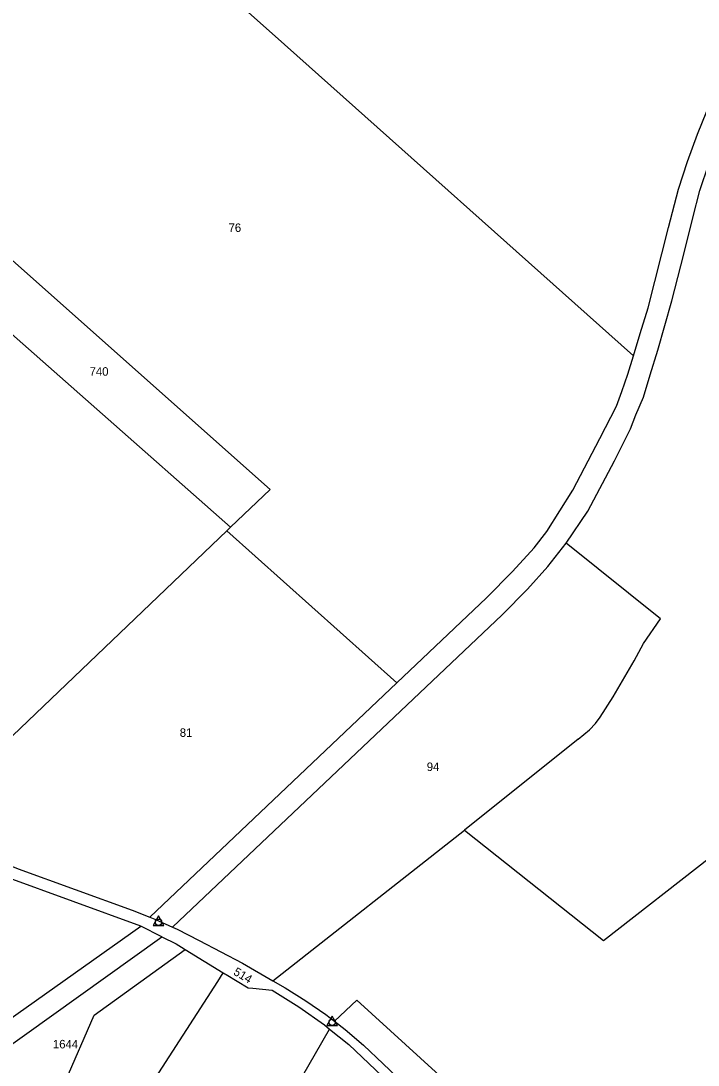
# Model space of a CAD drawing. Extents: x 191922 to 199923, y 328959 to 333350.
# Drawn here: x 193438.5 to 193654.2, y 331511.5 to 331843.7 of the extents above; entities that cross this region are included whole.
import ezdxf

# ---------------------------------------------------------------- set-up
doc = ezdxf.new("R2010")
doc.units = 0
for name, color, linetype in [('bestemmingsplangebied', 7, 'Continuous'), ('enkelbestemming', 7, 'Continuous'), ('Level 12', 7, 'Continuous'), ('Level 6', 7, 'Continuous')]:
    doc.layers.add(name, color=color, linetype=linetype)

# ---------------------------------------------------------------- blocks, each defined once
blk = doc.blocks.new('DC')
at = {"layer": 'Level 12'}
blk.add_lwpolyline([(-1.73, -1), (1.73, -1), (0, 2), (-1.73, -1)], dxfattribs=at)
blk.add_circle((0, 0), 1, dxfattribs=at)

msp = doc.modelspace()

# ---------------------------------------------------------------- linework, layer by layer
at = {"layer": 'bestemmingsplangebied'}
for p, q in [((193413.46, 331502.25), (193483.41, 331552.3)), ((193413.46, 331502.25), (193483.41, 331552.3)), ((193490.53, 331548.43), (193490.86, 331548.24)), ((193490.53, 331548.43), (193490.86, 331548.24)), ((193490.86, 331548.24), (193502.98, 331540.88)), ((193490.86, 331548.24), (193502.98, 331540.88)), ((193502.98, 331540.88), (193503.52, 331540.55)), ((193502.98, 331540.88), (193503.52, 331540.55)), ((193503.52, 331540.55), (193503.91, 331540.31)), ((193503.52, 331540.55), (193503.91, 331540.31)), ((193512.36, 331535.94), (193518.59, 331535.33)), ((193512.36, 331535.94), (193518.59, 331535.33)), ((193518.59, 331535.33), (193527.05, 331530.04)), ((193518.59, 331535.33), (193527.05, 331530.04)), ((193536.82, 331522.95), (193542.96, 331518.01)), ((193536.82, 331522.95), (193542.96, 331518.01)), ((193562, 331500), (193542.96, 331518.01)), ((193562, 331500), (193542.96, 331518.01))]:
    msp.add_line(p, q, dxfattribs=at)
for points in [[(193483.41, 331552.3), (193487.93, 331550.01), (193490.53, 331548.43)], [(193483.41, 331552.3), (193487.93, 331550.01), (193490.53, 331548.43)], [(193503.91, 331540.31), (193510.88, 331536.08), (193512.36, 331535.94)], [(193503.91, 331540.31), (193510.88, 331536.08), (193512.36, 331535.94)], [(193527.05, 331530.04), (193535.19, 331524.26), (193536.82, 331522.95)], [(193527.05, 331530.04), (193535.19, 331524.26), (193536.82, 331522.95)]]:
    msp.add_lwpolyline(points, dxfattribs=at)
at = {"layer": 'Level 6'}
for p, q in [((193647.95, 331790.19), (193650.81, 331798.98)), ((193517.87, 331694.64), (193409.95, 331790.41)), ((193505.25, 331682.62), (193517.87, 331694.64)), ((193406.41, 331588.09), (193504.08, 331681.5)), ((193504.08, 331681.5), (193505.25, 331682.62)), ((193504.08, 331681.5), (193558.26, 331633.11)), ((193486.81, 331555.38), (193591.76, 331654.7)), ((193479.57, 331558.58), (193558.26, 331633.11)), ((193615.96, 331615.18), (193579.82, 331586.19)), ((193518.77, 331538.28), (193579.82, 331586.19)), ((193427.06, 331520.51), (193476.68, 331555.7)), ((193483.41, 331552.3), (193476.68, 331555.7)), ((193486.81, 331555.38), (193488.32, 331554.7)), ((193461.86, 331527.39), (193490.86, 331548.24)), ((193509.1, 331543.88), (193518.77, 331538.28)), ((193501.2, 331538.12), (193502.98, 331540.88)), ((193470.37, 331490.36), (193501.2, 331538.12)), ((193518.77, 331538.28), (193522.64, 331536.05)), ((193522.64, 331536.05), (193529.22, 331531.97)), ((193529.22, 331531.97), (193535.6, 331527.57)), ((193538.35, 331525.45), (193545.47, 331532.16)), ((193592.53, 331489.46), (193545.47, 331532.16)), ((193452.6, 331506.13), (193461.86, 331527.39)), ((193535.6, 331527.57), (193538.35, 331525.45)), ((193503.54, 331465.06), (193536.82, 331522.95))]:
    msp.add_line(p, q, dxfattribs=at)
for points in [[(193650.81, 331798.98), (193653.94, 331807.7), (193656.91, 331815), (193659.98, 331821.7), (193662.58, 331826.56), (193680.62, 331856.57), (193710.64, 331905.89), (193762.15, 331989.36), (193783.55, 332023.78), (193789.34, 332032.99)], [(193430.06, 331918.44), (193522.46, 331836.17), (193633.58, 331737.17)], [(193612.14, 331677.57), (193619.07, 331687.75), (193627.5, 331703.78), (193632.61, 331713.92), (193634.36, 331718.38), (193636.75, 331724.04), (193638.94, 331731.11), (193641.34, 331738.98), (193645.82, 331754.6), (193649.62, 331769.49), (193652.5, 331781.06), (193654.71, 331789.79), (193657.55, 331798.23)], [(193633.58, 331737.17), (193635.67, 331744.23), (193638.31, 331752.45), (193644.74, 331778.01), (193647.95, 331790.19)], [(193505.25, 331682.62), (193462.7, 331720.22), (193400.14, 331775.31)], [(193558.26, 331633.11), (193586.79, 331660.14), (193595.09, 331668.55), (193601.93, 331676.03), (193605.96, 331681.29), (193614.28, 331694.36), (193622.92, 331710.79), (193628.15, 331721.16), (193629.9, 331725.76), (193631.81, 331731.35), (193633.58, 331737.17)], [(193591.76, 331654.7), (193599.85, 331662.89), (193606.34, 331670.13), (193612.14, 331677.57)], [(193615.96, 331615.18), (193619.63, 331618.16), (193621.52, 331620.18), (193623.01, 331622.17), (193627.17, 331628.6), (193633.78, 331640.08), (193636.82, 331645.58), (193642.22, 331653.47), (193612.14, 331677.57)], [(193579.82, 331586.19), (193624.05, 331551.17), (193658.28, 331577.85)], [(193424.59, 331579.45), (193431.09, 331576.57), (193437.7, 331573.96), (193474, 331560.81), (193479.57, 331558.58)], [(193476.68, 331555.7), (193433.64, 331571.35), (193428.11, 331573.53)], [(193479.57, 331558.58), (193481.22, 331557.91), (193486.81, 331555.38)], [(193488.32, 331554.7), (193495.26, 331551.17), (193509.1, 331543.88)], [(193538.35, 331525.45), (193541.74, 331522.85), (193547.63, 331517.82), (193566.4, 331500)]]:
    msp.add_lwpolyline(points, dxfattribs=at)

# ---------------------------------------------------------------- block references
at = {"layer": 'Level 12'}
for p in [(193482.35, 331556.94), (193537.64, 331525.09)]:
    msp.add_blockref('DC', p, dxfattribs=at)

# ---------------------------------------------------------------- texts
at = {"layer": 'enkelbestemming'}
for s, p in [('76', (193504.65, 331776.56)), ('740', (193460.41, 331730.83)), ('81', (193489.12, 331615.91)), ('94', (193567.77, 331605.05)), ('1644', (193448.72, 331516.79))]:
    msp.add_text(s, height=2.7, dxfattribs=at).set_placement(p)
msp.add_text('514', height=2.7, rotation=329.2243, dxfattribs=at).set_placement((193505.96, 331540.42))

doc.saveas('drawing.dxf')
